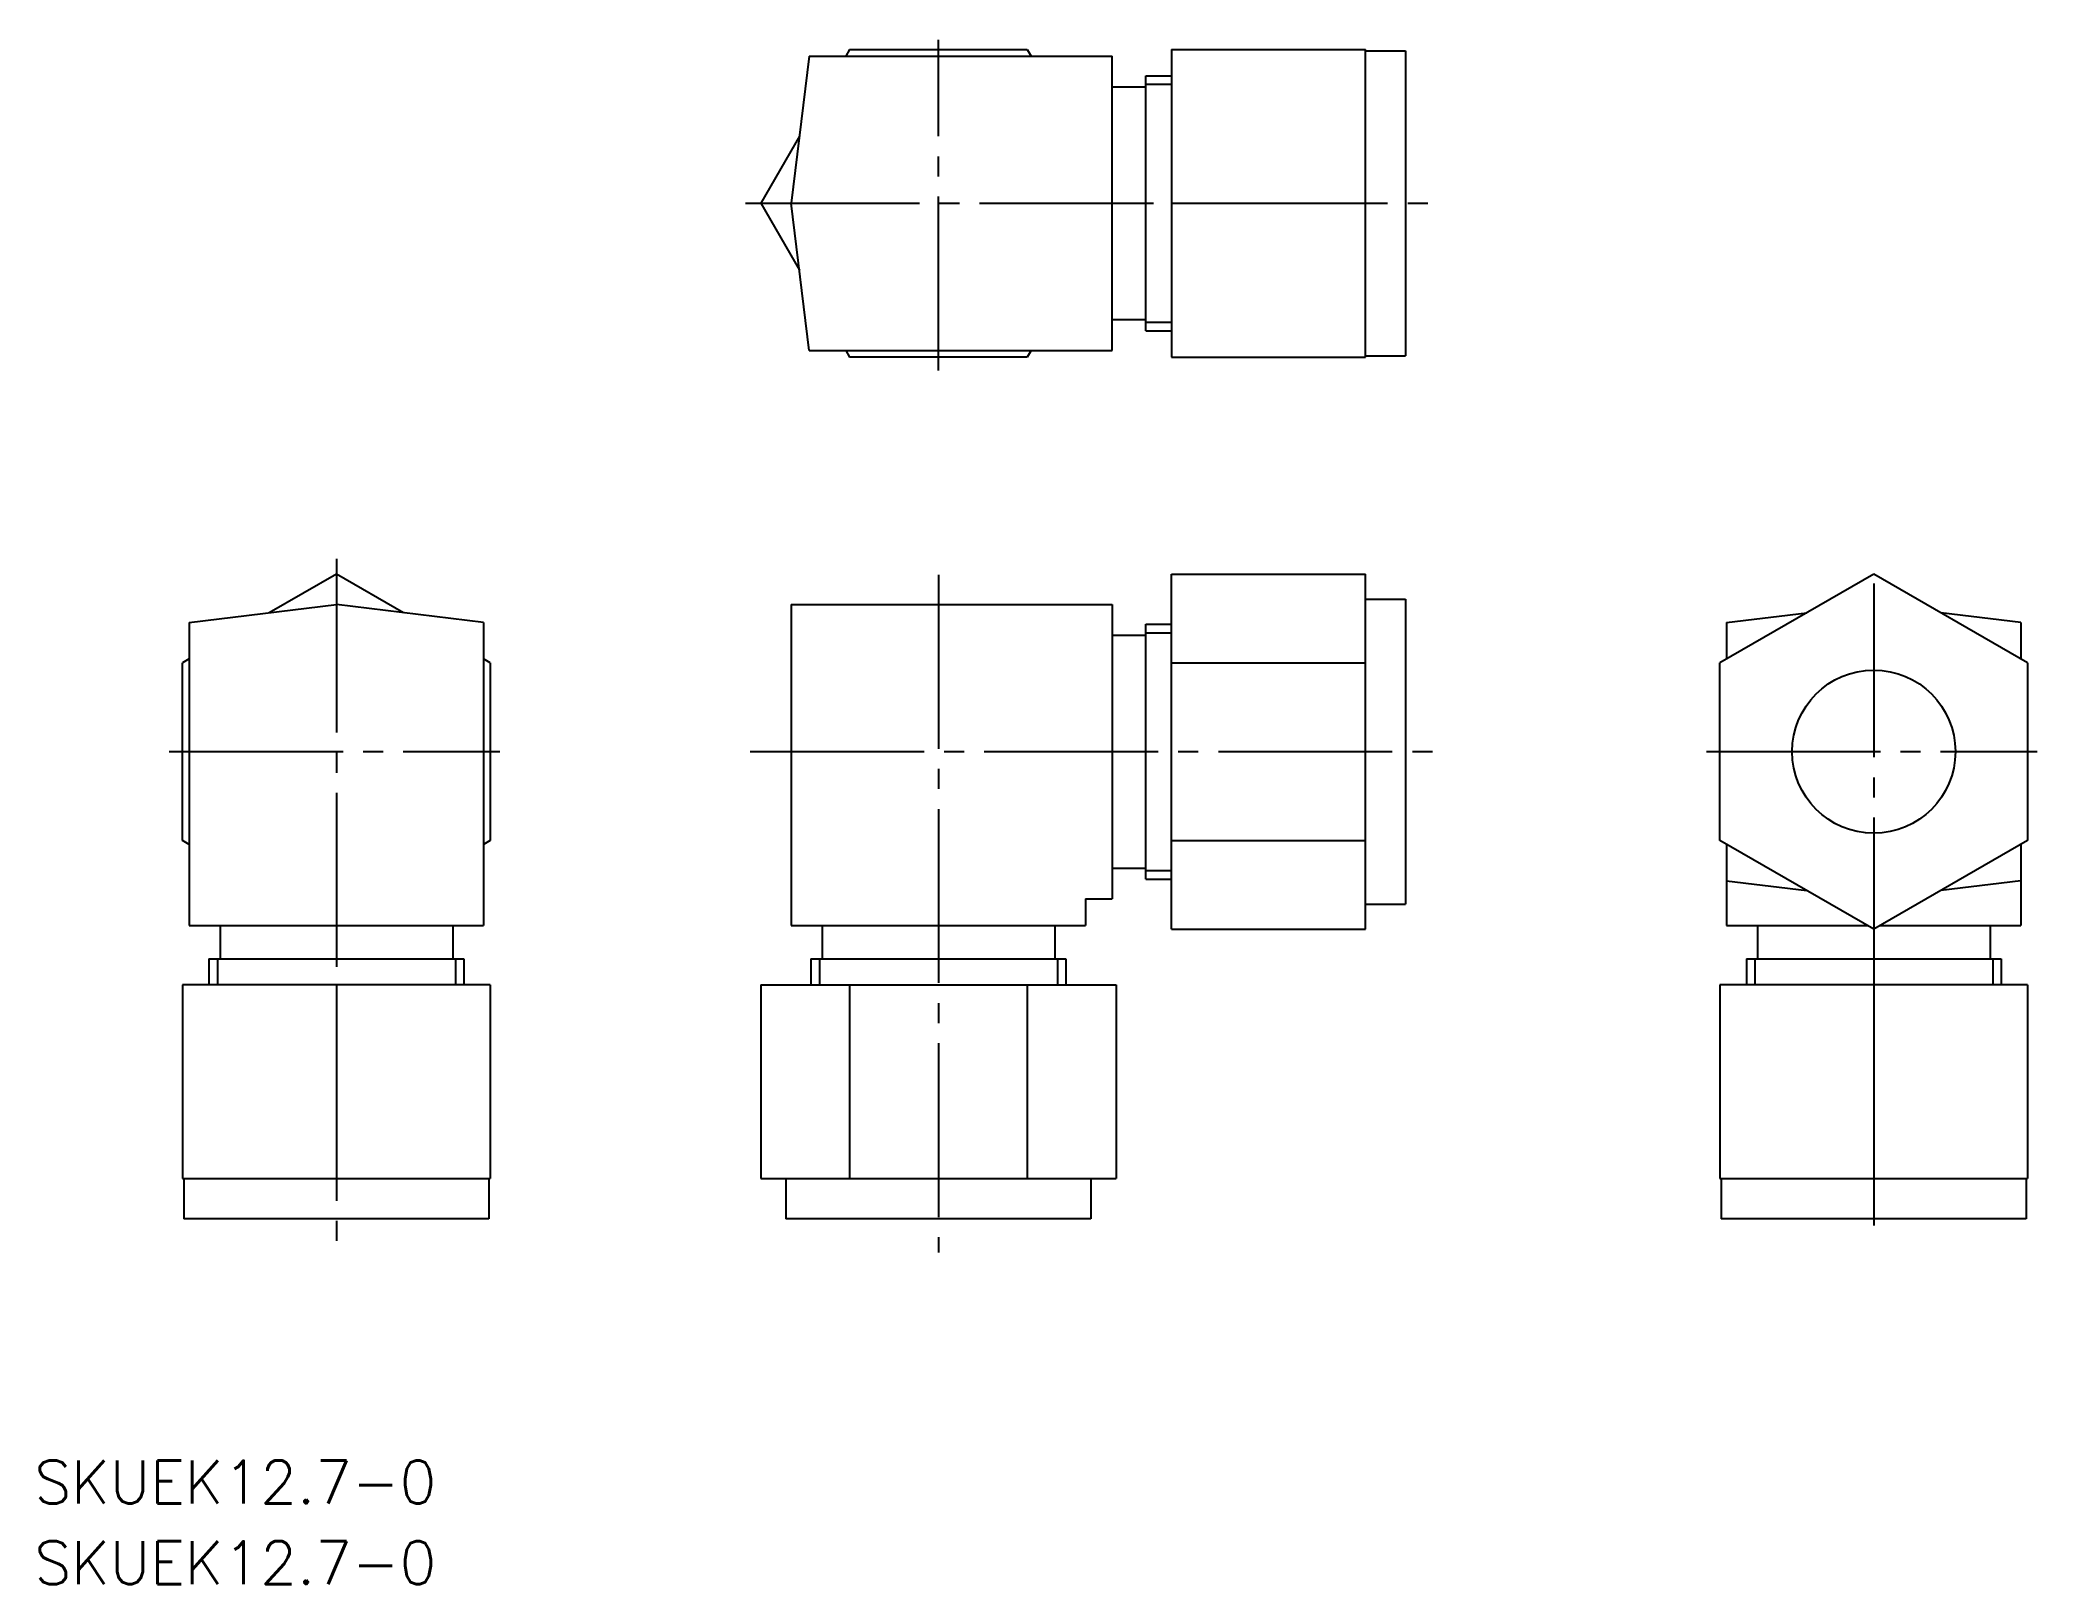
# Model space of a CAD drawing. Extents: x 36 to 186, y 55 to 171.
import ezdxf

# ---------------------------------------------------------------- set-up
doc = ezdxf.new("R2010")
doc.units = 0
doc.linetypes.add('CENTER', pattern=[17.5, 13, -1.5, 1.5, -1.5])
doc.layers.get('0').update_dxf_attribs({"linetype": 'CONTINUOUS'})
doc.layers.add('CENTER', color=1, linetype='CENTER')
doc.styles.get("Standard").update_dxf_attribs({"font": 'txt.shx', "bigfont": 'extfont.shx'})

msp = doc.modelspace()

# ---------------------------------------------------------------- linework, layer by layer
at = {"color": 7, "linetype": 'CONTINUOUS'}
for p, q in [((96.99, 170.2), (96.7, 169.7)), ((96.99, 170.2), (110.27, 170.2)), ((110.27, 170.2), (110.56, 169.7)), ((121.05, 170.2), (121.05, 147.2)), ((121.05, 170.2), (135.55, 170.2)), ((135.55, 147.2), (135.55, 170.2)), ((93.98, 169.7), (92.63, 158.7)), ((93.98, 169.7), (116.63, 169.7)), ((116.63, 147.7), (116.63, 169.7)), ((135.55, 170.1), (138.55, 170.1)), ((138.55, 170.1), (138.55, 147.3)), ((116.63, 167.4), (119.13, 167.4)), ((119.13, 168.22), (121.05, 168.22)), ((119.13, 149.17), (119.13, 168.22)), ((93.24, 163.71), (90.35, 158.7)), ((90.35, 158.7), (93.24, 153.69)), ((93.98, 147.7), (92.63, 158.7)), ((121.05, 158.7), (135.55, 158.7)), ((116.63, 150), (119.13, 150)), ((119.13, 149.17), (121.05, 149.17)), ((93.98, 147.7), (116.63, 147.7)), ((96.7, 147.7), (96.99, 147.2)), ((110.27, 147.2), (96.99, 147.2)), ((110.56, 147.7), (110.27, 147.2)), ((121.05, 147.2), (135.55, 147.2)), ((135.55, 147.3), (138.55, 147.3)), ((58.63, 130.98), (53.61, 128.08)), ((63.64, 128.08), (58.63, 130.98)), ((121.05, 104.42), (121.05, 130.98)), ((121.05, 130.98), (135.55, 130.98)), ((135.55, 104.42), (135.55, 130.98)), ((173.55, 130.98), (162.05, 124.34)), ((185.05, 124.34), (173.55, 130.98)), ((47.63, 127.35), (58.63, 128.7)), ((69.63, 127.35), (58.63, 128.7)), ((92.63, 128.7), (116.63, 128.7)), ((92.63, 128.7), (92.63, 104.7)), ((116.63, 128.7), (116.63, 106.7)), ((135.55, 129.1), (138.55, 129.1)), ((138.55, 129.1), (138.55, 106.3)), ((47.63, 127.35), (47.63, 104.7)), ((69.63, 127.35), (69.63, 104.7)), ((119.13, 127.22), (121.05, 127.22)), ((119.13, 108.17), (119.13, 127.22)), ((162.55, 127.35), (168.54, 128.08)), ((162.55, 127.35), (162.55, 124.63)), ((184.55, 127.35), (178.56, 128.08)), ((184.55, 127.35), (184.55, 124.63)), ((116.63, 126.4), (119.13, 126.4)), ((47.63, 124.63), (47.13, 124.34)), ((47.13, 111.06), (47.13, 124.34)), ((70.13, 124.34), (69.63, 124.63)), ((70.13, 124.34), (70.13, 111.06)), ((121.05, 124.34), (135.55, 124.34)), ((162.05, 111.06), (162.05, 124.34)), ((185.05, 124.34), (185.05, 111.06)), ((47.63, 110.77), (47.13, 111.06)), ((70.13, 111.06), (69.63, 110.77)), ((121.05, 111.06), (135.55, 111.06)), ((173.55, 104.42), (162.05, 111.06)), ((162.55, 110.77), (162.55, 104.7)), ((185.05, 111.06), (173.55, 104.42)), ((184.55, 110.77), (184.55, 104.7)), ((116.63, 109), (119.13, 109)), ((119.13, 108.17), (121.05, 108.17)), ((162.55, 108.05), (168.54, 107.31)), ((184.55, 108.05), (178.56, 107.31)), ((114.63, 106.7), (114.63, 104.7)), ((114.63, 106.7), (116.63, 106.7)), ((135.55, 106.3), (138.55, 106.3)), ((47.63, 104.7), (69.63, 104.7)), ((49.93, 104.7), (49.93, 102.2)), ((67.33, 104.7), (67.33, 102.2)), ((92.63, 104.7), (114.63, 104.7)), ((94.93, 104.7), (94.93, 102.2)), ((112.33, 104.7), (112.33, 102.2)), ((162.55, 104.7), (173.07, 104.7)), ((164.85, 104.7), (164.85, 102.2)), ((174.03, 104.7), (184.55, 104.7)), ((182.25, 104.7), (182.25, 102.2)), ((121.05, 104.42), (135.55, 104.42)), ((49.1, 102.2), (49.1, 100.28)), ((49.1, 102.2), (68.15, 102.2)), ((68.15, 102.2), (68.15, 100.28)), ((94.1, 102.2), (113.15, 102.2)), ((94.1, 102.2), (94.1, 100.28)), ((113.15, 102.2), (113.15, 100.28)), ((164.03, 102.2), (183.08, 102.2)), ((164.03, 102.2), (164.03, 100.28)), ((183.08, 102.2), (183.08, 100.28)), ((47.13, 100.28), (47.13, 85.78)), ((70.13, 100.28), (47.13, 100.28)), ((58.63, 100.28), (58.63, 85.78)), ((70.13, 100.28), (70.13, 85.78)), ((90.35, 100.28), (116.91, 100.28)), ((90.35, 100.28), (90.35, 85.78)), ((96.99, 100.28), (96.99, 85.78)), ((110.27, 100.28), (110.27, 85.78)), ((116.91, 100.28), (116.91, 85.78)), ((185.05, 100.28), (162.05, 100.28)), ((162.05, 100.28), (162.05, 85.78)), ((173.55, 100.28), (173.55, 85.78)), ((185.05, 100.28), (185.05, 85.78)), ((47.13, 85.78), (70.13, 85.78)), ((47.23, 85.78), (47.23, 82.78)), ((70.03, 85.78), (70.03, 82.78)), ((90.35, 85.78), (116.91, 85.78)), ((92.23, 85.78), (92.23, 82.78)), ((115.03, 85.78), (115.03, 82.78)), ((162.05, 85.78), (185.05, 85.78)), ((162.15, 85.78), (162.15, 82.78)), ((184.95, 85.78), (184.95, 82.78)), ((70.03, 82.78), (47.23, 82.78)), ((115.03, 82.78), (92.23, 82.78)), ((184.95, 82.78), (162.15, 82.78))]:
    msp.add_line(p, q, dxfattribs=at)
at = {"color": 3, "linetype": 'CONTINUOUS'}
for p, q in [((119.13, 167.59), (121.05, 167.59)), ((119.13, 149.81), (121.05, 149.81)), ((119.13, 126.59), (121.05, 126.59)), ((119.13, 108.81), (121.05, 108.81)), ((49.74, 102.2), (49.74, 100.28)), ((67.52, 102.2), (67.52, 100.28)), ((94.74, 102.2), (94.74, 100.28)), ((112.52, 102.2), (112.52, 100.28)), ((164.66, 102.2), (164.66, 100.28)), ((182.44, 102.2), (182.44, 100.28))]:
    msp.add_line(p, q, dxfattribs=at)
at = {"color": 7, "linetype": 'CONTINUOUS'}
msp.add_circle((173.55, 117.7), 6.1, dxfattribs=at)
at = {"layer": 'CENTER', "color": 1, "linetype": 'CENTER'}
for p, q in [((103.63, 146.2), (103.63, 170.91)), ((89.21, 158.7), (140.53, 158.7)), ((58.63, 132.12), (58.63, 79.67)), ((103.63, 130.91), (103.63, 80.27)), ((173.55, 130.28), (173.55, 80.86)), ((46.13, 117.7), (70.84, 117.7)), ((89.56, 117.7), (141.43, 117.7)), ((161.05, 117.7), (185.76, 117.7))]:
    msp.add_line(p, q, dxfattribs=at)

# ---------------------------------------------------------------- texts
at = {"color": 7, "linetype": 'CONTINUOUS'}
for p in [(36.06, 61.5), (36.06, 55.47)]:
    msp.add_text('SKUEK12.7-0', height=3.2, dxfattribs=at).set_placement(p)

doc.saveas('drawing.dxf')
